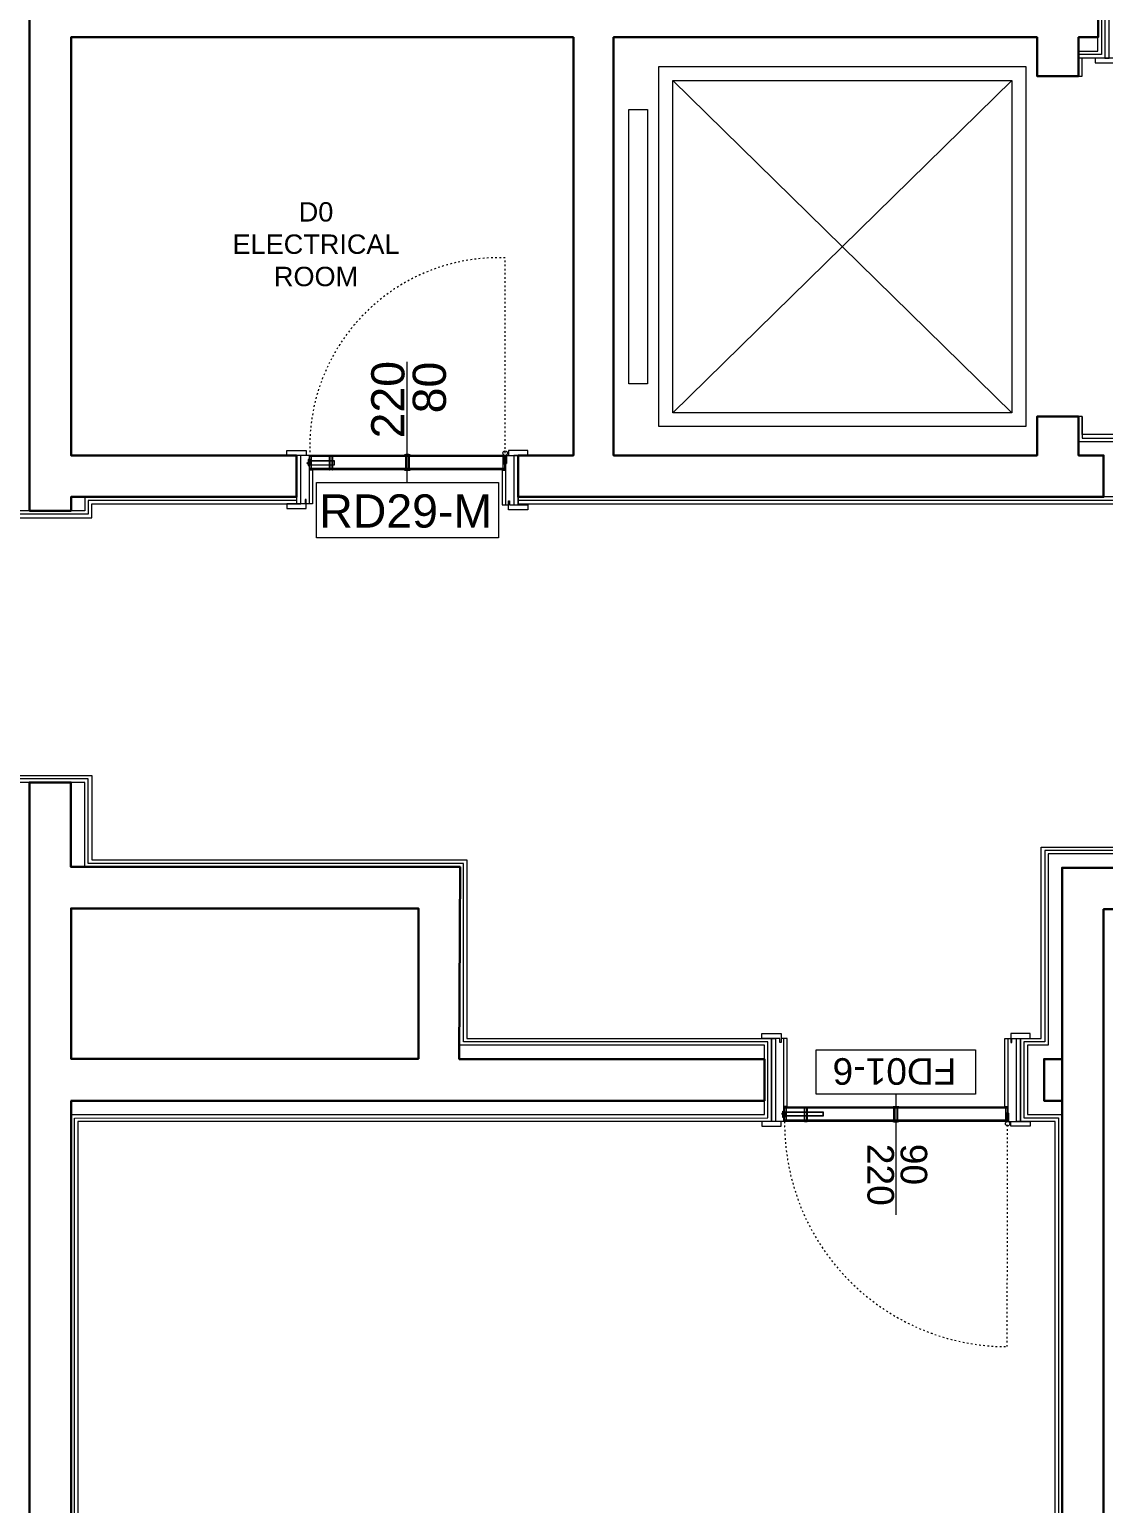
# Model space of a CAD drawing. Header units: centimetres. Extents: x 118932 to 154602, y -32682 to -23521.
# Drawn here: x 138667 to 139055, y -26616 to -26084 of the extents above; entities that cross this region are included whole.
import ezdxf

# ---------------------------------------------------------------- set-up
doc = ezdxf.new("R2010")
doc.units = ezdxf.units.CM
doc.header["$LTSCALE"] = 50
doc.header["$MEASUREMENT"] = 0
doc.linetypes.add('ACAD_ISO03W100', pattern=[30, 12, -18])
for name, color, linetype, lineweight, true_color in [('GEN_00_BL_Yazı', 7, 'Continuous', 0, 0x4f5250), ('GEN_00_BL_Ölçü Dış', 7, 'Continuous', 5, 0x766a5e), ('GEN_02_TF_Asansör', 7, 'Continuous', 13, 0xc4618c), ('GEN_02_TF_Kapı', 7, 'Continuous', 9, 0x4a3526), ('GEN_05_ML_Ahşap', 7, 'Continuous', 9, 0x745e3d), ('GEN_05_ML_Alçıpan_giydirme', 7, 'Continuous', 18, 0x7ebab5), ('GEN_06_GR_İnce', 7, 'Continuous', 13, 0xb0b0a9), ('KALACAK DUVARLAR', 7, 'Continuous', 30, 0x005387), ('ÖRÜLECEK DUVARLAR', 7, 'Continuous', 30, 0xfaca30)]:
    doc.layers.add(name, color=color, linetype=linetype, lineweight=lineweight, true_color=true_color)
doc.styles.add('ARIAL', font='arial.ttf')
doc.styles.add('arial_1_18', font='arial.ttf', dxfattribs={"height": 0.2})

# ---------------------------------------------------------------- blocks, each defined once
blk = doc.blocks.new('LEVEL -1_D BLOK_GÖRÜNÜŞ')
at = {"layer": 'GEN_02_TF_Asansör', "linetype": 'Continuous'}
for p, q in [((-779.11, 539.48, 0), (-901.61, 659.48, 0)), ((-901.61, 539.48, 0), (-779.11, 659.48, 0))]:
    blk.add_line(p, q, dxfattribs=at)
at = {"layer": 'GEN_02_TF_Asansör', "linetype": 'Continuous', "elevation": 0}
for points in [[(-906.61, 664.48), (-774.11, 664.48), (-774.11, 534.48), (-906.61, 534.48)], [(-901.61, 659.48), (-779.11, 659.48), (-779.11, 539.48), (-901.61, 539.48)], [(-917.44, 648.99), (-910.69, 648.99), (-910.69, 549.98), (-917.44, 549.98)]]:
    blk.add_lwpolyline(points, close=True, dxfattribs=at)
blk = doc.blocks.new('KALACAK DUVALAR LEVEL 0 D BLOK')
at = {"layer": 'KALACAK DUVARLAR', "elevation": 0}
for points in [[(-1403, 990.45), (-1403, 975.45), (-1484.5, 975.45), (-1484.5, 970.45), (-1499.5, 970.45), (-1499.5, 1931.88)], [(-1323, 990.45), (-1323, 975.45), (-1111.5, 975.45), (-1111.5, 990.45), (-1120.5, 990.45), (-1120.5, 1004.45), (-1135.5, 1004.45), (-1135.5, 990.45), (-1288.5, 990.45), (-1288.5, 1141.45), (-1135.5, 1141.45), (-1135.5, 1127.45), (-1120.5, 1127.45), (-1120.5, 1141.45), (-1113.5, 1141.45), (-1113.5, 1156.45), (-1484.5, 1156.45), (-1484.5, 1525.95), (-1443.05, 1525.95), (-1443.05, 1593.95), (-1484.5, 1593.95), (-1484.5, 1931.88)], [(-1403, 990.45), (-1484.5, 990.45), (-1484.5, 1141.45), (-1303, 1141.45)], [(-1303, 1141.45), (-1303, 990.45), (-1323, 990.45)], [(-1499.5, 199.91), (-1499.52, 872.34), (-1484.52, 872.34), (-1484.52, 841.83), (-1343.94, 841.83), (-1344.27, 772.38), (-1234, 772.38), (-1234, 757.38), (-1484.54, 757.38)], [(-1126.5, 172.91), (-1126.5, 841.52), (-856.05, 841.52), (-856.05, 826.52), (-1111.5, 826.52), (-1111.5, 172.91)], [(-1484.51, 772.38), (-1484.51, 772.53)], [(-1126.5, 757.38), (-1133, 757.38), (-1133, 772.38), (-1126.5, 772.38)], [(-1484.5, 199.91), (-1484.5, 537.9), (-1484.51, 757.38)]]:
    blk.add_lwpolyline(points, dxfattribs=at)
blk.add_lwpolyline([(-1484.51, 826.83), (-1484.51, 826.83), (-1484.51, 772.53), (-1359.01, 772.53), (-1359.01, 826.83), (-1484.51, 826.83)], close=True, dxfattribs=at)
blk = doc.blocks.new('*U758')
at = {"layer": 'GEN_02_TF_Kapı'}
for p, q in [((-85.5, 0), (-90, 0)), ((-85.5, 0), (-85.5, -28)), ((-4.8, 0), (-85.2, 0)), ((-85.2, -5.2), (-85.2, 0)), ((-78.07, 0), (-78.07, -5.2, 0)), ((-77.07, 0), (-77.07, -5.2, 0)), ((-45.7, 0), (-45.7, -5.2, 0)), ((-44.31, 0), (-44.31, -5.2, 0)), ((-5.1, 0.14), (-5.1, -3)), ((-4.8, 0.01), (-4.8, -3)), ((-4.8, -5.2), (-4.8, 0)), ((-4.5, 0.01), (-4.5, -3)), ((-4.5, 0), (-4.5, -28)), ((-4.5, 0), (0, 0)), ((-4.2, 0.14), (-4.2, -3)), ((-86.2, -2.73), (-85.2, -2.06)), ((-86.2, -2.99), (-86.2, -2.73)), ((-86.2, -2.99), (-85.2, -3.11)), ((-85.8, -1.47), (-85.8, -2.46)), ((-85.7, -1.47), (-85.8, -1.47)), ((-85.8, -3.04), (-85.8, -3.69)), ((-85.8, -3.69), (-85.7, -3.69)), ((-85.18, -2.6), (-85.5, -2.26)), ((-85.18, -2.6), (-85.5, -2.26)), ((-85.18, -2.6), (-85.5, -3.01)), ((-4.8, -0.4), (-85.2, -0.4)), ((-85.2, -2.06), (-85.2, -3.11)), ((-85.2, -2.54), (-85.2, -2.12)), ((-85.18, -2.54), (-85.2, -2.54)), ((-85.2, -2.55), (-85.18, -2.55)), ((-85.2, -2.65), (-85.2, -2.55)), ((-85.2, -2.65), (-85.18, -2.65)), ((-85.2, -3.08), (-85.2, -2.66)), ((-85.18, -2.66), (-85.2, -2.66)), ((-85.2, -3.11), (-85.2, -2.99)), ((-4.8, -4.8), (-85.2, -4.8)), ((-4.8, -5.2), (-85.2, -5.2)), ((-85.18, -2.1), (-84.82, -2.1)), ((-85.18, -2.54), (-85.18, -2.12)), ((-85.18, -2.12), (-84.82, -2.12)), ((-85.18, -2.45), (-85.18, -2.55)), ((-85.18, -2.45), (-85.07, -2.45)), ((-85.18, -2.65), (-85.18, -2.55)), ((-85.18, -2.65), (-85.18, -2.75)), ((-85.18, -3.08), (-85.18, -2.66)), ((-85.18, -2.75), (-85.07, -2.75)), ((-84.82, -3.08), (-85.18, -3.08)), ((-84.82, -3.1), (-85.18, -3.1)), ((-85.07, -2.12), (-85.07, -3.08)), ((-85.07, -2.45), (-85.07, -2.75)), ((-84.82, -2.12), (-84.82, -3.08)), ((-84.8, -2.12), (-84.8, -3.08)), ((-84.6, -4.8), (-84.6, -0.4)), ((-44.41, -5.2), (-45.6, -5.2)), ((-5.4, -4.8), (-5.4, -0.4)), ((-5.2, -2.12), (-5.2, -3.08)), ((-4.82, -2.1), (-5.18, -2.1)), ((-5.18, -3.1), (-4.82, -3.1)), ((-5.1, -3), (-4.8, -3)), ((-4.93, -2.12), (-4.93, -3.08)), ((-4.82, -2.45), (-4.93, -2.45)), ((-4.93, -2.45), (-4.93, -2.75)), ((-4.82, -2.75), (-4.93, -2.75)), ((-4.82, -2.6), (-4.5, -2.26)), ((-4.82, -2.6), (-4.5, -2.26)), ((-4.82, -2.45), (-4.82, -2.55)), ((-4.8, -2.55), (-4.82, -2.55)), ((-4.82, -2.65), (-4.82, -2.55)), ((-4.82, -2.6), (-4.5, -3.01)), ((-4.82, -2.65), (-4.82, -2.75)), ((-4.8, -2.65), (-4.82, -2.65)), ((-4.8, -2.54), (-4.8, -2.12)), ((-4.8, -2.65), (-4.8, -2.55)), ((-4.8, -3.08), (-4.8, -2.66)), ((-4.5, -3), (-4.2, -3)), ((-84.3, -5.4), (-85.5, -5.4)), ((-84.3, -5.4), (-84.3, -28)), ((-5.7, -5.4), (-5.7, -28)), ((-5.7, -5.4), (-4.5, -5.4)), ((-86.5, -26.5), (-86.9, -26.5)), ((-86.9, -26.5), (-86.9, -28)), ((-86.5, -28), (-86.5, -26.5)), ((-3.5, -28), (-3.5, -26.5)), ((-3.5, -26.5), (-3.1, -26.5)), ((-3.1, -26.5), (-3.1, -28)), ((-84.3, -28), (-86.5, -28)), ((-5.7, -28), (-3.5, -28)), ((-3.1, -28), (0, -28))]:
    blk.add_line(p, q, dxfattribs=at)
at = {"layer": 'GEN_02_TF_Kapı', "linetype": 'ACAD_ISO03W100', "ltscale": 0.001, "elevation": 0}
blk.add_lwpolyline([(-1.89, 1.5), (-1.89, 87.72, 0.414214), (-88.11, 1.5)], format="xyb", dxfattribs=at)
at = {"layer": 'GEN_02_TF_Kapı'}
for points in [[(-86.5, 0), (-93.5, 0), (-93.5, 1.75), (-86.5, 1.75)], [(-88.5, 0), (-90, 0), (-90, -28), (-88.5, -28)], [(-77.97, 0), (-78.07, 0), (-78.07, -5.2), (-77.97, -5.2)], [(-78.07, 0), (-77.97, 0), (-77.97, -5.2), (-78.07, -5.2)], [(-77.17, -5.2), (-77.97, -5.2), (-77.97, 0), (-77.17, 0)], [(-77.17, 0), (-77.07, 0), (-77.07, -5.2), (-77.17, -5.2)], [(-77.07, 0), (-77.17, 0), (-77.17, -5.2), (-77.07, -5.2)], [(-46, 0), (-44, 0), (-44, 0.2), (-44.4, 0.3), (-45.6, 0.3), (-46, 0.2)], [(-45.6, 0), (-45.7, 0), (-45.7, -5.2), (-45.6, -5.2)], [(-45.6, -5.2), (-44.4, -5.2), (-44.4, 0), (-45.6, 0)], [(-44.41, 0), (-44.31, 0), (-44.31, -5.2), (-44.41, -5.2)], [(-3.5, 0), (3.5, 0), (3.5, 1.75), (-3.5, 1.75)], [(0, 0), (-1.5, 0), (-1.5, -28), (0, -28)], [(-85.7, -3.69), (-85.5, -3.69), (-85.5, -1.47), (-85.7, -1.47)], [(-85.2, -3.47), (-85, -3.47), (-85, -1.55), (-85.2, -1.55)], [(-76.25, -1.95), (-85.1, -1.95), (-85.1, -3.47), (-76.25, -3.47)], [(-76.35, -2.05), (-85, -2.05), (-85, -3.37), (-76.35, -3.37)], [(-46.01, -5.4), (-44.01, -5.4), (-44.01, -5.2), (-46.01, -5.2)]]:
    blk.add_lwpolyline(points, close=True, dxfattribs=at)
for points in [[(-4.8, -2.54), (-4.82, -2.54), (-4.82, -2.12), (-5.18, -2.12), (-5.18, -3.08), (-4.82, -3.08), (-4.82, -2.66), (-4.8, -2.66)], [(-86.9, -28), (-93.5, -28), (-93.5, -29.75), (-86.5, -29.75), (-86.5, -28)], [(-3.1, -28), (3.5, -28), (3.5, -29.75), (-3.5, -29.75), (-3.5, -28)]]:
    blk.add_lwpolyline(points, dxfattribs=at)
blk.add_circle((-4.65, 0.8), 0.8, dxfattribs=at)
for centre, start, end in [((-85.18, -2.12), 91.5433, 178.4567), ((-85.18, -3.08), 181.5433, 268.4567), ((-84.82, -2.12), 1.5433, 88.4567), ((-84.82, -3.08), 271.5433, 358.4567), ((-5.18, -2.12), 91.5433, 178.4567), ((-5.18, -3.08), 181.5433, 268.4567), ((-4.82, -2.12), 1.5433, 88.4567), ((-4.82, -3.08), 271.5433, 358.4567)]:
    blk.add_arc(centre, 0.0206, start, end, dxfattribs=at)
at = {"layer": 'GEN_05_ML_Ahşap'}
blk.add_lwpolyline([(-45, -18.66), (-45, 33.75)], dxfattribs=at)
blk.add_lwpolyline([(-75.2, -38.66), (-14.8, -38.66), (-14.8, -18.66), (-75.2, -18.66)], close=True, dxfattribs=at)
at = {"layer": 'GEN_00_BL_Yazı', "char_height": 12, "attachment_point": 7, "rotation": 90, "style": 'arial_1_18'}
for s, insert in [('\\A1;90', (-46.95, 16.88, 0)), ('\\A1;220', (-31.95, 7.12, 0))]:
    blk.add_mtext_dynamic_manual_height_columns(s, width=3542.6897, gutter_width=1875, heights=[387.79], dxfattribs=dict(at, insert=insert))
at = {"layer": 'GEN_00_BL_Yazı', "insert": (-71.77, -35.12), "char_height": 12, "attachment_point": 7, "style": 'arial_1_18'}
blk.add_mtext_dynamic_manual_height_columns('\\A1;RD01M', width=3542.6897, gutter_width=1875, heights=[387.79], dxfattribs=at)
blk = doc.blocks.new('FD05-6')
at = {"layer": 'GEN_02_TF_Kapı'}
for p, q in [((4.5, 0), (0, 0)), ((4.2, 0.14), (4.2, -3)), ((4.5, 0.01), (4.5, -3)), ((4.5, 0), (4.5, -30)), ((4.8, 0.01), (4.8, -3)), ((4.8, 0), (85.2, 0)), ((4.8, -5.2), (4.8, 0)), ((5.1, 0.14), (5.1, -3)), ((44.31, 0), (44.31, -5.2, 0)), ((45.7, 0), (45.7, -5.2, 0)), ((77.07, 0), (77.07, -5.2, 0)), ((78.07, 0), (78.07, -5.2, 0)), ((85.2, -5.2), (85.2, 0)), ((85.5, 0), (85.5, -30)), ((85.5, 0), (90, 0)), ((4.5, -3), (4.2, -3)), ((4.82, -2.6), (4.5, -2.26)), ((4.82, -2.6), (4.5, -2.26)), ((4.82, -2.6), (4.5, -3.01)), ((4.8, -0.4), (85.2, -0.4)), ((4.8, -2.54), (4.8, -2.12)), ((4.8, -2.55), (4.82, -2.55)), ((4.8, -2.65), (4.8, -2.55)), ((4.8, -2.65), (4.82, -2.65)), ((4.8, -3.08), (4.8, -2.66)), ((5.1, -3), (4.8, -3)), ((4.8, -4.8), (85.2, -4.8)), ((4.8, -5.2), (85.2, -5.2)), ((4.82, -2.1), (5.18, -2.1)), ((4.82, -2.45), (4.82, -2.55)), ((4.82, -2.45), (4.93, -2.45)), ((4.82, -2.65), (4.82, -2.55)), ((4.82, -2.65), (4.82, -2.75)), ((4.82, -2.75), (4.93, -2.75)), ((5.18, -3.1), (4.82, -3.1)), ((4.93, -2.12), (4.93, -3.08)), ((4.93, -2.45), (4.93, -2.75)), ((5.2, -2.12), (5.2, -3.08)), ((5.4, -4.8), (5.4, -0.4)), ((44.41, -5.2), (45.6, -5.2)), ((84.6, -4.8), (84.6, -0.4)), ((84.8, -2.12), (84.8, -3.08)), ((85.18, -2.1), (84.82, -2.1)), ((84.82, -2.12), (84.82, -3.08)), ((85.18, -2.12), (84.82, -2.12)), ((84.82, -3.08), (85.18, -3.08)), ((84.82, -3.1), (85.18, -3.1)), ((85.07, -2.12), (85.07, -3.08)), ((85.18, -2.45), (85.07, -2.45)), ((85.07, -2.45), (85.07, -2.75)), ((85.18, -2.75), (85.07, -2.75)), ((85.18, -2.54), (85.18, -2.12)), ((85.18, -2.6), (85.5, -2.26)), ((85.18, -2.6), (85.5, -2.26)), ((85.18, -2.45), (85.18, -2.55)), ((85.18, -2.54), (85.2, -2.54)), ((85.2, -2.55), (85.18, -2.55)), ((85.18, -2.65), (85.18, -2.55)), ((85.18, -2.6), (85.5, -3.01)), ((85.18, -2.65), (85.18, -2.75)), ((85.2, -2.65), (85.18, -2.65)), ((85.18, -3.08), (85.18, -2.66)), ((85.18, -2.66), (85.2, -2.66)), ((85.2, -2.06), (85.2, -3.11)), ((86.2, -2.73), (85.2, -2.06)), ((85.2, -2.54), (85.2, -2.12)), ((85.2, -2.65), (85.2, -2.55)), ((85.2, -3.08), (85.2, -2.66)), ((86.2, -2.99), (85.2, -3.11)), ((85.2, -3.11), (85.2, -2.99)), ((85.7, -1.47), (85.8, -1.47)), ((85.8, -3.69), (85.7, -3.69)), ((85.8, -1.47), (85.8, -2.46)), ((85.8, -3.04), (85.8, -3.69)), ((86.2, -2.99), (86.2, -2.73)), ((5.7, -5.4), (4.5, -5.4)), ((5.7, -5.4), (5.7, -30)), ((84.3, -5.4), (84.3, -30)), ((84.3, -5.4), (85.5, -5.4)), ((3.1, -30), (0, -30)), ((3.5, -28.5), (3.1, -28.5)), ((3.1, -28.5), (3.1, -30)), ((3.5, -30), (3.5, -28.5)), ((5.7, -30), (3.5, -30)), ((84.3, -30), (86.5, -30)), ((86.5, -30), (86.5, -28.5)), ((86.5, -28.5), (86.9, -28.5)), ((86.9, -28.5), (86.9, -30))]:
    blk.add_line(p, q, dxfattribs=at)
at = {"layer": 'GEN_02_TF_Kapı', "linetype": 'ACAD_ISO03W100', "ltscale": 0.001}
blk.add_lwpolyline([(85.2, 0, 0.416564), (4.8, 81.35), (4.65, 0.8)], format="xyb", dxfattribs=at)
at = {"layer": 'GEN_02_TF_Kapı'}
for points in [[(3.5, 0), (-3.5, 0), (-3.5, 1.75), (3.5, 1.75)], [(0, 0), (1.5, 0), (1.5, -30), (0, -30)], [(46, 0), (44, 0), (44, 0.2), (44.4, 0.3), (45.6, 0.3), (46, 0.2)], [(44.41, 0), (44.31, 0), (44.31, -5.2), (44.41, -5.2)], [(45.6, -5.2), (44.4, -5.2), (44.4, 0), (45.6, 0)], [(45.6, 0), (45.7, 0), (45.7, -5.2), (45.6, -5.2)], [(77.17, 0), (77.07, 0), (77.07, -5.2), (77.17, -5.2)], [(77.07, 0), (77.17, 0), (77.17, -5.2), (77.07, -5.2)], [(77.17, -5.2), (77.97, -5.2), (77.97, 0), (77.17, 0)], [(77.97, 0), (78.07, 0), (78.07, -5.2), (77.97, -5.2)], [(78.07, 0), (77.97, 0), (77.97, -5.2), (78.07, -5.2)], [(86.5, 0), (93.5, 0), (93.5, 1.75), (86.5, 1.75)], [(88.5, 0), (90, 0), (90, -30), (88.5, -30)], [(46.01, -5.4), (44.01, -5.4), (44.01, -5.2), (46.01, -5.2)], [(71.25, -1.95), (85.1, -1.95), (85.1, -3.47), (71.25, -3.47)], [(71.35, -2.05), (85, -2.05), (85, -3.37), (71.35, -3.37)], [(85.2, -3.47), (85, -3.47), (85, -1.55), (85.2, -1.55)], [(85.7, -3.69), (85.5, -3.69), (85.5, -1.47), (85.7, -1.47)]]:
    blk.add_lwpolyline(points, close=True, dxfattribs=at)
for points in [[(4.8, -2.54), (4.82, -2.54), (4.82, -2.12), (5.18, -2.12), (5.18, -3.08), (4.82, -3.08), (4.82, -2.66), (4.8, -2.66)], [(3.1, -30), (-3.5, -30), (-3.5, -31.75), (3.5, -31.75), (3.5, -30)], [(86.9, -30), (93.5, -30), (93.5, -31.75), (86.5, -31.75), (86.5, -30)]]:
    blk.add_lwpolyline(points, dxfattribs=at)
blk.add_circle((4.65, 0.8), 0.8, dxfattribs=at)
for centre, start, end in [((4.82, -2.12), 91.5433, 178.4567), ((4.82, -3.08), 181.5433, 268.4567), ((5.18, -2.12), 1.5433, 88.4567), ((5.18, -3.08), 271.5433, 358.4567), ((84.82, -2.12), 91.5433, 178.4567), ((84.82, -3.08), 181.5433, 268.4567), ((85.18, -2.12), 1.5433, 88.4567), ((85.18, -3.08), 271.5433, 358.4567)]:
    blk.add_arc(centre, 0.0206, start, end, dxfattribs=at)
at = {"layer": 'GEN_05_ML_Ahşap'}
blk.add_lwpolyline([(45, -9.81), (45, 33.75)], dxfattribs=at)
blk.add_lwpolyline([(73.79, -25.81), (16.21, -25.81), (16.21, -9.81), (73.79, -9.81)], close=True, dxfattribs=at)
at = {"layer": 'GEN_00_BL_Yazı', "char_height": 9.6, "attachment_point": 7, "rotation": 90, "style": 'arial_1_18'}
for s, insert in [('\\A1;220', (55.44, 8.09)), ('\\A1;90', (43.44, 8.07))]:
    blk.add_mtext_dynamic_manual_height_columns(s, width=2834.1518, gutter_width=1500, heights=[310.23], dxfattribs=dict(at, insert=insert))
at = {"layer": 'GEN_00_BL_Yazı', "insert": (67.86, -22.98), "char_height": 9.6, "attachment_point": 9, "style": 'arial_1_18'}
blk.add_mtext_dynamic_manual_height_columns('\\A1;FD01-6', width=2834.1518, gutter_width=1500, heights=[310.23], dxfattribs=at)
blk = doc.blocks.new('d blok kapılar')
blk.add_blockref('*U758', (-1774.5, -977.45, 0))
at = {"color": 5, "rotation": 180}
blk.add_blockref('FD05-6', (-1895, -1389.52, 0), dxfattribs=at)
blk = doc.blocks.new('RD-29-M')
at = {"layer": 'GEN_02_TF_Kapı'}
for p, q in [((-70.68, 3.08, 0), (-75.18, 3.08, 0)), ((-71.38, 0.34, 0), (-70.38, 1.01, 0)), ((-71.38, 0.08, 0), (-71.38, 0.34, 0)), ((-71.38, 0.08, 0), (-70.38, -0.04, 0)), ((-70.98, 1.6, 0), (-70.98, 0.61, 0)), ((-70.88, 1.6, 0), (-70.98, 1.6, 0)), ((-70.98, 0.04, 0), (-70.98, -0.62, 0)), ((-70.68, 3.08, 0), (-70.68, -14.42, 0)), ((-70.36, 0.48, 0), (-70.68, 0.82, 0)), ((-70.36, 0.48, 0), (-70.68, 0.82, 0)), ((-70.36, 0.48, 0), (-70.68, 0.06, 0)), ((0.02, 3.08), (-70.38, 3.08, 0)), ((-70.38, -2.12, 0), (-70.38, 3.08, 0)), ((0.02, 2.68), (-70.38, 2.68, 0)), ((-70.38, 1.01, 0), (-70.38, -0.04, 0)), ((-70.38, 0.54, 0), (-70.38, 0.96, 0)), ((-70.36, 0.54, 0), (-70.38, 0.54, 0)), ((-70.38, 0.53, 0), (-70.36, 0.53, 0)), ((-70.38, 0.43, 0), (-70.38, 0.53, 0)), ((-70.38, 0.43, 0), (-70.36, 0.43, 0)), ((-70.38, 0, 0), (-70.38, 0.42, 0)), ((-70.36, 0.42, 0), (-70.38, 0.42, 0)), ((-70.38, -0.04, 0), (-70.38, 0.08, 0)), ((-70.36, 0.98, 0), (-70, 0.98, 0)), ((-70.36, 0.54, 0), (-70.36, 0.96, 0)), ((-70.36, 0.96, 0), (-70, 0.96, 0)), ((-70.36, 0.63, 0), (-70.36, 0.53, 0)), ((-70.36, 0.63, 0), (-70.25, 0.63, 0)), ((-70.36, 0.43, 0), (-70.36, 0.53, 0)), ((-70.36, 0.43, 0), (-70.36, 0.33, 0)), ((-70.36, 0, 0), (-70.36, 0.42, 0)), ((-70.36, 0.33, 0), (-70.25, 0.33, 0)), ((-70.25, 0.96, 0), (-70.25, 0, 0)), ((-70.25, 0.63, 0), (-70.25, 0.33, 0)), ((-70, 0.96, 0), (-70, 0, 0)), ((-69.98, 0.96, 0), (-69.98, 0, 0)), ((-69.78, -1.72, 0), (-69.78, 2.68, 0)), ((-63.25, 3.08, 0), (-63.25, -2.12, 0)), ((-62.25, 3.08, 0), (-62.25, -2.12, 0)), ((-35.88, 3.08), (-35.88, -2.12, 0)), ((-34.49, 3.08), (-34.49, -2.12, 0)), ((-0.58, -1.72), (-0.58, 2.68)), ((-0.38, 0.96), (-0.38, 0)), ((0, 0.98), (-0.36, 0.98)), ((-0.28, 3.22), (-0.28, 0.08)), ((-0.28, 0.08), (0.02, 0.08)), ((-0.11, 0.96), (-0.11, 0)), ((0, 0.63), (-0.11, 0.63)), ((-0.11, 0.63), (-0.11, 0.33)), ((0, 0.33), (-0.11, 0.33)), ((0, 0.48), (0.32, 0.82)), ((0, 0.48), (0.32, 0.82)), ((0, 0.63), (0, 0.53)), ((0.02, 0.53), (0, 0.53)), ((0, 0.43), (0, 0.53)), ((0, 0.48), (0.32, 0.07)), ((0, 0.43), (0, 0.33)), ((0.02, 0.43), (0, 0.43)), ((0.02, 3.09), (0.02, 0.08)), ((0.02, -2.12), (0.02, 3.08)), ((0.02, 0.54), (0.02, 0.96)), ((0.02, 0.43), (0.02, 0.53)), ((0.02, 0), (0.02, 0.42)), ((0.32, 3.09), (0.32, 0.08)), ((0.32, 3.08), (0.32, -14.8, 0)), ((0.32, 3.08), (4.82, 3.08)), ((0.32, 0.08), (0.62, 0.08)), ((0.62, 3.22), (0.62, 0.08)), ((-70.98, -0.62, 0), (-70.88, -0.62, 0)), ((-69.48, -2.32, 0), (-70.68, -2.32, 0)), ((0.02, -1.72), (-70.38, -1.72, 0)), ((0.02, -2.12), (-70.38, -2.12, 0)), ((-70, 0, 0), (-70.36, 0, 0)), ((-70, -0.02, 0), (-70.36, -0.02, 0)), ((-69.48, -2.32, 0), (-69.48, -14.42, 0)), ((-34.59, -2.12), (-35.78, -2.12)), ((-0.88, -2.32), (-0.88, -14.8, 0)), ((-0.88, -2.32), (0.32, -2.32)), ((-0.36, -0.02), (0, -0.02)), ((-71.68, -12.92, 0), (-72.08, -12.92, 0)), ((-72.08, -12.92, 0), (-72.08, -14.42, 0)), ((-71.68, -14.42, 0), (-71.68, -12.92, 0)), ((-69.48, -14.42, 0), (-71.68, -14.42, 0)), ((-0.88, -14.8, 0), (1.32, -14.8, 0)), ((1.32, -14.8, 0), (1.32, -13.3, 0)), ((1.32, -13.3, 0), (1.72, -13.3, 0)), ((1.72, -13.3, 0), (1.72, -14.8, 0)), ((1.72, -14.8, 0), (4.82, -14.8, 0))]:
    blk.add_line(p, q, dxfattribs=at)
at = {"layer": 'GEN_02_TF_Kapı', "linetype": 'ACAD_ISO03W100', "ltscale": 0.001}
blk.add_lwpolyline([(0.17, 3.88), (0.17, 74.43, 0.437696), (-70.38, 3.08)], format="xyb", dxfattribs=at)
at = {"layer": 'GEN_02_TF_Kapı'}
for points in [[(-71.68, 3.08), (-78.68, 3.08), (-78.68, 4.83), (-71.68, 4.83)], [(-73.68, 3.08), (-75.18, 3.08), (-75.18, -14.42), (-73.68, -14.42)], [(-70.88, -0.62), (-70.68, -0.62), (-70.68, 1.6), (-70.88, 1.6)], [(-70.38, -0.4), (-70.18, -0.4), (-70.18, 1.52), (-70.38, 1.52)], [(-61.43, 1.12), (-70.28, 1.12), (-70.28, -0.4), (-61.43, -0.4)], [(-61.53, 1.02), (-70.18, 1.02), (-70.18, -0.3), (-61.53, -0.3)], [(-63.15, 3.08), (-63.25, 3.08), (-63.25, -2.12), (-63.15, -2.12)], [(-63.25, 3.08), (-63.15, 3.08), (-63.15, -2.12), (-63.25, -2.12)], [(-62.35, -2.12), (-63.15, -2.12), (-63.15, 3.08), (-62.35, 3.08)], [(-62.35, 3.08), (-62.25, 3.08), (-62.25, -2.12), (-62.35, -2.12)], [(-62.25, 3.08), (-62.35, 3.08), (-62.35, -2.12), (-62.25, -2.12)], [(-36.18, 3.08), (-34.18, 3.08), (-34.18, 3.28), (-34.58, 3.38), (-35.78, 3.38), (-36.18, 3.28)], [(-35.78, 3.08), (-35.88, 3.08), (-35.88, -2.12), (-35.78, -2.12)], [(-35.78, -2.12), (-34.58, -2.12), (-34.58, 3.08), (-35.78, 3.08)], [(-34.59, 3.08), (-34.49, 3.08), (-34.49, -2.12), (-34.59, -2.12)], [(1.32, 3.08), (8.32, 3.08), (8.32, 4.83), (1.32, 4.83)], [(4.82, 3.08), (3.32, 3.08), (3.32, -14.8), (4.82, -14.8)], [(-36.18, -2.32), (-34.18, -2.32), (-34.18, -2.12), (-36.18, -2.12)]]:
    blk.add_lwpolyline(points, close=True, dxfattribs=at)
blk.add_lwpolyline([(0.02, 0.54), (0, 0.54), (0, 0.96), (-0.36, 0.96), (-0.36, 0), (0, 0), (0, 0.42), (0.02, 0.42)], dxfattribs=at)
at = {"layer": 'GEN_02_TF_Kapı', "elevation": 0}
for points in [[(-72.08, -14.42), (-78.68, -14.42), (-78.68, -16.17), (-71.68, -16.17), (-71.68, -14.42)], [(1.72, -14.8), (8.32, -14.8), (8.32, -16.55), (1.32, -16.55), (1.32, -14.8)]]:
    blk.add_lwpolyline(points, dxfattribs=at)
at = {"layer": 'GEN_02_TF_Kapı'}
blk.add_circle((0.17, 3.88), 0.8, dxfattribs=at)
for centre, start, end in [((-70.36, 0.96, 0), 91.5433, 178.4567), ((-70, 0.96, 0), 1.5433, 88.4567), ((-0.36, 0.96), 91.5433, 178.4567), ((0, 0.96), 1.5433, 88.4567), ((-70.36, 0, 0), 181.5433, 268.4567), ((-70, 0, 0), 271.5433, 358.4567), ((-0.36, 0), 181.5433, 268.4567), ((0, 0), 271.5433, 358.4567)]:
    blk.add_arc(centre, 0.0206, start, end, dxfattribs=at)
at = {"layer": 'GEN_05_ML_Ahşap'}
blk.add_lwpolyline([(-35.18, -6.73), (-35.18, 36.83)], dxfattribs=at)
blk.add_lwpolyline([(-2.23, -26.73), (-68.01, -26.73), (-68.01, -6.73), (-2.23, -6.73)], close=True, dxfattribs=at)
at = {"layer": 'GEN_00_BL_Yazı', "char_height": 12, "attachment_point": 3, "rotation": 90, "style": 'arial_1_18'}
for s, insert in [('\\A1;220', (-48.23, 37.16)), ('\\A1;80', (-33.23, 36.9))]:
    blk.add_mtext_dynamic_manual_height_columns(s, width=3542.6897, gutter_width=1875, heights=[387.79], dxfattribs=dict(at, insert=insert))
at = {"layer": 'GEN_00_BL_Yazı', "insert": (-4.57, -23.19), "char_height": 12, "attachment_point": 9, "style": 'arial_1_18'}
blk.add_mtext_dynamic_manual_height_columns('\\A1;RD29-M', width=3542.6897, gutter_width=1875, heights=[387.79], dxfattribs=at)
blk = doc.blocks.new('level 0 kapı')
at = {"color": 1}
blk.add_blockref('d blok kapılar', (6975.9, 4576.59, 0), dxfattribs=at)
at = {"layer": 'ÖRÜLECEK DUVARLAR'}
blk.add_blockref('RD-29-M', (4894.57, 3424.56, 0), dxfattribs=at)
blk = doc.blocks.new('TEFRISLI MAHAL LEVEL 0 D BLOK')
at = {"layer": 'GEN_00_BL_Yazı', "transparency": 33554687, "insert": (-611.16, 339.87, 0), "char_height": 7, "width": 226.0759, "attachment_point": 1, "style": 'ARIAL'}
blk.add_mtext('\\pxqc;D0\\PELECTRICAL \\PROOM', dxfattribs=at)
blk = doc.blocks.new('level 1 d blok duvarlar')
at = {"layer": 'GEN_05_ML_Alçıpan_giydirme', "elevation": 0}
for points in [[(383.16, -920.47), (497.66, -920.47), (497.66, -948.47), (488.16, -948.47)], [(383.16, -921.72), (496.41, -921.72), (496.41, -947.22), (488.16, -947.22)], [(488.16, -945.97), (495.16, -945.97), (495.16, -922.97), (383.16, -922.97)], [(489.41, -1077.97), (489.41, -1085.72), (503.41, -1085.72), (503.41, -1108.22), (285.66, -1108.22)], [(285.66, -1109.47), (504.66, -1109.47), (504.66, -1084.47), (489.41, -1084.47), (489.41, -1077.97), (488.16, -1077.97), (488.16, -1086.97), (502.16, -1086.97), (502.16, -1106.97), (285.66, -1106.97)], [(205.66, -1091.97), (205.66, -1109.47)], [(285.66, -1091.97), (285.66, -1109.47)], [(129.16, -1106.97), (129.16, -1111.97), (90.24, -1111.97)], [(205.66, -1106.97), (129.16, -1106.97)], [(87.74, -1114.47), (131.66, -1114.47), (131.67, -1109.47), (205.66, -1109.47)], [(205.66, -1108.22), (130.42, -1108.22), (130.42, -1113.22), (88.99, -1113.22)], [(87.74, -1215.08), (87.74, -1207.58), (131.65, -1207.58), (131.64, -1238.09), (267.15, -1238.09), (267.15, -1302.54), (377.16, -1302.54), (377.16, -1332.54), (126.65, -1332.55), (126.84, -1914.51), (244.66, -1914.51), (244.66, -1917.01), (124.34, -1917.01), (124.15, -1330.05), (374.66, -1330.04), (374.66, -1305.04), (264.65, -1305.04), (264.65, -1240.59), (129.14, -1240.59), (129.14, -1210.08), (90.24, -1210.08), (90.24, -1215.08)], [(244.66, -1915.76), (125.59, -1915.76), (125.4, -1331.3), (375.91, -1331.29), (375.91, -1303.79), (265.9, -1303.79), (265.9, -1239.34), (130.42, -1239.34), (130.42, -1208.83), (88.99, -1208.83), (88.99, -1215.08)], [(747.61, -1258.92), (752.61, -1258.92), (752.61, -1235.92), (477.16, -1235.92), (477.16, -1305.04), (469.66, -1305.04), (469.66, -1330.04), (482.16, -1330.04), (482.16, -1917.01), (364.66, -1917.01), (364.66, -1914.51), (479.66, -1914.51), (479.66, -1332.54), (467.16, -1332.54), (467.16, -1302.54), (474.66, -1302.54), (474.66, -1233.42), (755.11, -1233.42), (755.11, -1261.42), (747.61, -1261.42)], [(747.61, -1260.17), (753.86, -1260.17), (753.86, -1234.67), (475.91, -1234.67), (475.91, -1303.79), (468.41, -1303.79), (468.41, -1331.29), (480.91, -1331.29), (480.91, -1915.76), (364.66, -1915.76)]]:
    blk.add_lwpolyline(points, dxfattribs=at)
blk.add_lwpolyline([(489.41, -948.47), (488.16, -948.47), (488.16, -954.97), (489.41, -954.97)], close=True, dxfattribs=at)

msp = doc.modelspace()

# ---------------------------------------------------------------- block references
for name, p in [('KALACAK DUVALAR LEVEL 0 D BLOK', (140166.67, -27228.34, 0)), ('level 1 d blok duvarlar', (138558, -25145.92)), ('LEVEL -1_D BLOK_GÖRÜNÜŞ', (139801.17, -26761.98))]:
    msp.add_blockref(name, p)
at = {"layer": 'GEN_00_BL_Ölçü Dış'}
msp.add_blockref('TEFRISLI MAHAL LEVEL 0 D BLOK', (139268.8, -26486.31), dxfattribs=at)
at = {"layer": 'GEN_06_GR_İnce'}
msp.add_blockref('level 0 kapı', (133944.27, -29665.52), dxfattribs=at)

doc.saveas('drawing.dxf')
